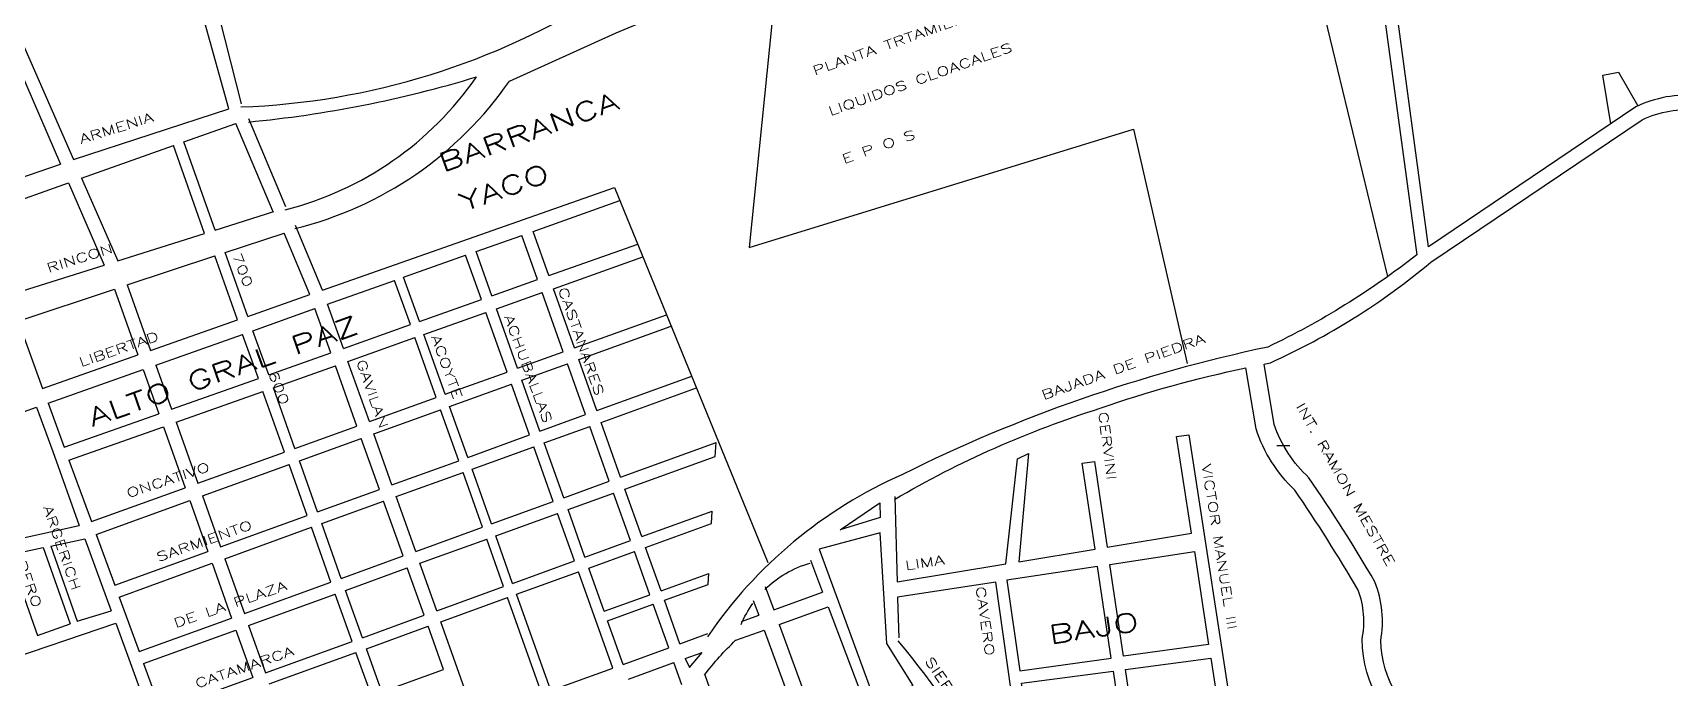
# Model space of a CAD drawing. Header units: millimetres. Extents: x 4375152 to 4409667, y 6523746 to 6549185.
# Drawn here: x 4389968 to 4391750, y 6525402 to 6526105 of the extents above; entities that cross this region are included whole.
import ezdxf

# ---------------------------------------------------------------- set-up
doc = ezdxf.new("R2010")
doc.units = ezdxf.units.MM
for name, color, linetype in [('LINEA CALLE', 252, 'Continuous'), ('NOMBRE BARRIO', 8, 'Continuous'), ('NOMBRE CALLE', 252, 'Continuous')]:
    doc.layers.add(name, color=color, linetype=linetype)
doc.styles.add('ROMANS', font='romans')

msp = doc.modelspace()

# ---------------------------------------------------------------- linework, layer by layer
at = {"layer": 'LINEA CALLE', "transparency": 33554687}
for p, q in [((4390154.6, 6526187), (4390194.9, 6526027.3)), ((4390778.3, 6526174.3), (4390747.6, 6525871.2)), ((4389951.7, 6526105), (4390012.3, 6525966.7)), ((4390181.4, 6526021.9), (4390155, 6526116.8)), ((4389938.6, 6526099.7), (4389998.1, 6525961.8)), ((4390012.3, 6525966.7), (4390181.4, 6526021.9)), ((4390132.4, 6525985.9), (4390189.2, 6526006)), ((4390229.7, 6525909.9), (4390189.2, 6526006)), ((4390243.4, 6525915.3), (4390203.2, 6526011)), ((4390021.2, 6525946.5), (4390121.1, 6525981.9)), ((4390155.1, 6525886.4), (4390121.1, 6525981.9)), ((4390166.5, 6525890), (4390132.4, 6525985.9)), ((4389901.5, 6525928.3), (4389998.1, 6525961.8)), ((4390021.2, 6525946.5), (4390060.6, 6525856.5)), ((4389909.9, 6525907), (4390006.9, 6525941.4)), ((4390006.9, 6525941.4), (4390045.6, 6525851.8)), ((4390283.4, 6525824.7), (4390601.3, 6525936.3)), ((4390601.3, 6525936.3), (4390767.9, 6525528.1)), ((4390166.5, 6525890), (4390230.5, 6525910.2)), ((4390512.5, 6525888.5), (4390607.1, 6525922.1)), ((4390283.4, 6525824.7), (4390253.9, 6525895)), ((4390060.6, 6525856.5), (4390155.1, 6525886.4)), ((4390177.4, 6525865.6), (4390241.5, 6525886.7)), ((4390269.7, 6525819.8), (4390241.5, 6525886.7)), ((4390450.5, 6525866.6), (4390500.2, 6525884.2)), ((4390517.3, 6525836.1), (4390500.2, 6525884.2)), ((4390529.6, 6525840.5), (4390512.5, 6525888.5)), ((4390529.6, 6525840.5), (4390626.4, 6525874.8)), ((4390070.7, 6525830.3), (4390166.1, 6525861.8)), ((4390190.9, 6525792.2), (4390166.1, 6525861.8)), ((4390202.2, 6525796.1), (4390177.4, 6525865.6)), ((4390371.6, 6525838.6), (4390439.1, 6525862.5)), ((4390456.3, 6525814.5), (4390439.1, 6525862.5)), ((4390467.6, 6525818.5), (4390450.5, 6525866.6)), ((4390534.7, 6525826.2), (4390632.2, 6525860.7)), ((4389944.3, 6525819.8), (4390045.6, 6525851.8)), ((4390388.8, 6525790.5), (4390371.6, 6525838.6)), ((4389952, 6525791), (4390057, 6525825.7)), ((4390057, 6525825.7), (4390082.5, 6525754.1)), ((4390070.7, 6525830.3), (4390096.2, 6525758.9)), ((4390202.2, 6525796.1), (4390269.7, 6525819.8)), ((4390288.9, 6525809.3), (4390361.8, 6525835.1)), ((4390379, 6525787.1), (4390361.8, 6525835.1)), ((4390467.6, 6525818.5), (4390517.3, 6525836.1)), ((4390472.7, 6525804.3), (4390522.4, 6525821.9)), ((4390545.4, 6525757.5), (4390522.4, 6525821.9)), ((4390557.6, 6525761.9), (4390534.7, 6525826.2)), ((4390207.7, 6525780.5), (4390275.2, 6525804.5)), ((4390292.3, 6525756.4), (4390275.2, 6525804.5)), ((4390306.1, 6525761.2), (4390288.9, 6525809.3)), ((4390388.8, 6525790.5), (4390456.3, 6525814.5)), ((4390495.7, 6525739.6), (4390472.7, 6525804.3)), ((4389952, 6525791), (4389978.8, 6525717.7)), ((4390096.2, 6525758.9), (4390190.9, 6525792.2)), ((4390306.1, 6525761.2), (4390379, 6525787.1)), ((4390393.8, 6525776.4), (4390461.3, 6525800.3)), ((4390484.4, 6525735.5), (4390461.3, 6525800.3)), ((4390557.6, 6525761.9), (4390657.8, 6525797.9)), ((4390562.3, 6525749), (4390662.9, 6525785.4)), ((4390101.8, 6525743), (4390196.4, 6525776.5)), ((4390213.6, 6525728.5), (4390196.4, 6525776.5)), ((4390224.8, 6525732.4), (4390207.7, 6525780.5)), ((4390311.1, 6525747.1), (4390384, 6525772.9)), ((4390407.2, 6525707.8), (4390384, 6525772.9)), ((4390417, 6525711.3), (4390393.8, 6525776.4)), ((4389978.8, 6525717.7), (4390082.5, 6525754.1)), ((4390224.8, 6525732.4), (4390292.3, 6525756.4)), ((4390334.4, 6525681.6), (4390311.1, 6525747.1)), ((4390495.7, 6525739.6), (4390545.4, 6525757.5)), ((4390582, 6525693.5), (4390562.3, 6525749)), ((4389984.7, 6525701.5), (4390088.1, 6525738.2)), ((4390088.1, 6525738.2), (4390105.3, 6525690.1)), ((4390101.8, 6525743), (4390119, 6525694.9)), ((4390229.9, 6525718.4), (4390297.4, 6525742.2)), ((4390320.7, 6525676.7), (4390297.4, 6525742.2)), ((4390417, 6525711.3), (4390484.4, 6525735.5)), ((4390500.4, 6525726.5), (4390550, 6525744.5)), ((4390569.7, 6525689.1), (4390550, 6525744.5)), ((4390582, 6525693.5), (4390685.2, 6525730.9)), ((4390119, 6525694.9), (4390213.6, 6525728.5)), ((4390124, 6525680.9), (4390218.6, 6525714.4)), ((4390242.1, 6525648.4), (4390218.6, 6525714.4)), ((4390253.4, 6525652.4), (4390229.9, 6525718.4)), ((4390421.7, 6525698.1), (4390489.1, 6525722.4)), ((4390508.8, 6525667), (4390489.1, 6525722.4)), ((4390520.1, 6525671.1), (4390500.4, 6525726.5)), ((4390586.6, 6525680.7), (4390690.3, 6525718.3)), ((4389847.2, 6525652.8), (4389972.1, 6525697.1)), ((4389972.1, 6525697.1), (4389989.7, 6525649.1)), ((4389984.7, 6525701.5), (4390002.3, 6525653.6)), ((4390334.4, 6525681.6), (4390407.2, 6525707.8)), ((4390339.2, 6525668.2), (4390411.9, 6525694.5)), ((4390431.7, 6525639), (4390411.9, 6525694.5)), ((4390441.5, 6525642.6), (4390421.7, 6525698.1)), ((4390002.3, 6525653.6), (4390105.3, 6525690.1)), ((4390007.4, 6525639.6), (4390110.3, 6525676)), ((4390110.3, 6525676), (4390134, 6525609.5)), ((4390124, 6525680.9), (4390147.7, 6525614.4)), ((4390253.4, 6525652.4), (4390320.7, 6525676.7)), ((4390520.1, 6525671.1), (4390569.7, 6525689.1)), ((4390524.7, 6525658.3), (4390574.3, 6525676.3)), ((4390595.5, 6525616.6), (4390574.3, 6525676.3)), ((4390607.8, 6525621.1), (4390586.6, 6525680.7)), ((4390258.2, 6525638.8), (4390325.5, 6525663.2)), ((4390345.3, 6525607.8), (4390325.5, 6525663.2)), ((4390359, 6525612.7), (4390339.2, 6525668.2)), ((4390441.5, 6525642.6), (4390508.8, 6525667)), ((4390545.9, 6525598.7), (4390524.7, 6525658.3)), ((4390607.8, 6525621.1), (4390711.7, 6525658.7)), ((4390710.9, 6525643.7), (4390711.7, 6525658.7)), ((4389989.7, 6525649.1), (4390018.5, 6525568.4)), ((4390147.7, 6525614.4), (4390242.1, 6525648.4)), ((4390446.1, 6525629.8), (4390513.4, 6525654.2)), ((4390534.6, 6525594.6), (4390513.4, 6525654.2)), ((4390612.5, 6525608.1), (4390710.9, 6525643.7)), ((4391322, 6525655.6), (4391336.1, 6525655.6)), ((4390007.4, 6525639.6), (4390031.9, 6525572.7)), ((4390152.7, 6525600.6), (4390247, 6525634.7)), ((4390266.7, 6525579.3), (4390247, 6525634.7)), ((4390278, 6525583.4), (4390258.2, 6525638.8)), ((4390359, 6525612.7), (4390431.7, 6525639)), ((4390363.5, 6525599.9), (4390436.3, 6525626.2)), ((4390457.5, 6525566.6), (4390436.3, 6525626.2)), ((4390467.3, 6525570.2), (4390446.1, 6525629.8)), ((4390031.9, 6525572.7), (4390134, 6525609.5)), ((4390278, 6525583.4), (4390345.3, 6525607.8)), ((4390545.9, 6525598.7), (4390595.5, 6525616.6)), ((4390630.9, 6525556.4), (4390612.5, 6525608.1)), ((4390037, 6525558.7), (4390138.9, 6525595.6)), ((4390138.9, 6525595.6), (4390158.6, 6525540.1)), ((4390152.7, 6525600.6), (4390172.4, 6525545.1)), ((4390282.5, 6525570.6), (4390349.9, 6525594.9)), ((4390371.1, 6525535.3), (4390349.9, 6525594.9)), ((4390384.8, 6525540.3), (4390363.5, 6525599.9)), ((4390467.3, 6525570.2), (4390534.6, 6525594.6)), ((4390550.6, 6525585.7), (4390600.2, 6525603.6)), ((4390618.6, 6525552), (4390600.2, 6525603.6)), ((4390172.4, 6525545.1), (4390266.7, 6525579.3)), ((4390303.8, 6525510.9), (4390282.5, 6525570.6)), ((4390471.9, 6525557.2), (4390539.3, 6525581.6)), ((4390557.7, 6525529.9), (4390539.3, 6525581.6)), ((4390569, 6525534), (4390550.6, 6525585.7)), ((4390630.9, 6525556.4), (4390707.6, 6525584.2)), ((4390635.1, 6525544.6), (4390706.9, 6525570.6)), ((4390706.9, 6525570.6), (4390707.6, 6525584.2)), ((4389887.2, 6525539.8), (4390018.5, 6525568.4)), ((4389987.6, 6525546.1), (4390024.6, 6525553.8)), ((4390024.6, 6525553.8), (4390053.3, 6525475.6)), ((4390037, 6525558.7), (4390057.3, 6525503.4)), ((4390177, 6525532.3), (4390271.3, 6525566.5)), ((4390292.6, 6525506.9), (4390271.3, 6525566.5)), ((4390384.8, 6525540.3), (4390457.5, 6525566.6)), ((4390389.4, 6525527.3), (4390462.1, 6525553.6)), ((4390480.5, 6525502), (4390462.1, 6525553.6)), ((4390490.3, 6525505.5), (4390471.9, 6525557.2)), ((4390569, 6525534), (4390618.6, 6525552)), ((4389942.3, 6525536.7), (4389979.5, 6525544.4)), ((4389942.3, 6525536.7), (4389973.2, 6525448.9)), ((4389979.5, 6525544.4), (4390008.8, 6525461.5)), ((4389987.6, 6525546.1), (4390016.5, 6525464.2)), ((4390057.3, 6525503.4), (4390158.6, 6525540.1)), ((4390303.8, 6525510.9), (4390371.1, 6525535.3)), ((4390573.2, 6525522.1), (4390622.8, 6525540.1)), ((4390639.6, 6525493.1), (4390622.8, 6525540.1)), ((4390651.9, 6525497.5), (4390635.1, 6525544.6)), ((4390062, 6525490.6), (4390163.2, 6525527.3)), ((4390163.2, 6525527.3), (4390184.4, 6525467.7)), ((4390177, 6525532.3), (4390198.3, 6525472.7)), ((4390308.4, 6525497.9), (4390375.7, 6525522.3)), ((4390394.2, 6525470.7), (4390375.7, 6525522.3)), ((4390407.8, 6525475.6), (4390389.4, 6525527.3)), ((4390490.3, 6525505.5), (4390557.7, 6525529.9)), ((4390494.6, 6525493.7), (4390561.9, 6525518.1)), ((4390599.3, 6525413.3), (4390561.9, 6525518.1)), ((4390590, 6525475.1), (4390573.2, 6525522.1)), ((4390651.9, 6525497.5), (4390703.9, 6525516.4)), ((4390703.2, 6525504.4), (4390703.9, 6525516.4)), ((4390814.5, 6525530.9), (4390827.7, 6525496)), ((4390198.3, 6525472.7), (4390292.6, 6525506.9)), ((4390326.8, 6525446.3), (4390308.4, 6525497.9)), ((4390407.8, 6525475.6), (4390480.5, 6525502)), ((4390655.6, 6525487.2), (4390703.2, 6525504.4)), ((4390765.2, 6525502.1), (4390774.5, 6525476.7)), ((4390062, 6525490.6), (4390083.7, 6525431.2)), ((4390202.9, 6525459.7), (4390297.2, 6525493.9)), ((4390315.6, 6525442.2), (4390297.2, 6525493.9)), ((4390412.1, 6525463.8), (4390484.8, 6525490.1)), ((4390522.1, 6525385.3), (4390484.8, 6525490.1)), ((4390531.9, 6525388.9), (4390494.6, 6525493.7)), ((4390590, 6525475.1), (4390639.6, 6525493.1)), ((4390593.7, 6525464.7), (4390643.3, 6525482.7)), ((4390660.2, 6525435.3), (4390643.3, 6525482.7)), ((4390672.4, 6525439.8), (4390655.6, 6525487.2)), ((4390752.2, 6525487), (4390758.1, 6525470.8)), ((4390774.5, 6525476.7), (4390827.7, 6525496)), ((4390780.4, 6525460.7), (4390833.8, 6525480)), ((4389930.1, 6525418.7), (4390058.3, 6525462)), ((4390016.5, 6525464.2), (4390053.3, 6525475.6)), ((4390058.3, 6525462), (4390093.9, 6525364.7)), ((4390083.7, 6525431.2), (4390184.4, 6525467.7)), ((4390326.8, 6525446.3), (4390394.2, 6525470.7)), ((4390449.4, 6525359), (4390412.1, 6525463.8)), ((4390610.5, 6525417.3), (4390593.7, 6525464.7)), ((4390739.5, 6525464), (4390758.1, 6525470.8)), ((4389973.2, 6525448.9), (4390008.8, 6525461.5)), ((4390088.5, 6525418.3), (4390189.1, 6525454.7)), ((4390189.1, 6525454.7), (4390207.4, 6525403.1)), ((4390202.9, 6525459.7), (4390221.3, 6525408.1)), ((4390331.1, 6525434.4), (4390398.4, 6525458.8)), ((4390415.1, 6525411.8), (4390398.4, 6525458.8)), ((4390672.4, 6525439.8), (4390702.8, 6525450.8)), ((4390733.1, 6525443.5), (4390764, 6525454.7)), ((4390764, 6525454.7), (4390801.1, 6525353.5)), ((4390780.4, 6525460.7), (4390817.6, 6525359.2)), ((4390221.3, 6525408.1), (4390315.6, 6525442.2)), ((4390225.5, 6525396.2), (4390319.8, 6525430.4)), ((4390336.6, 6525383.3), (4390319.8, 6525430.4)), ((4390347.8, 6525387.4), (4390331.1, 6525434.4)), ((4390610.5, 6525417.3), (4390660.2, 6525435.3)), ((4390678.2, 6525423.6), (4390696.5, 6525430.3)), ((4390682.8, 6525413.9), (4390696.5, 6525430.3)), ((4390088.5, 6525418.3), (4390107.3, 6525366.8)), ((4390347.8, 6525387.4), (4390415.1, 6525411.8)), ((4390531.9, 6525388.9), (4390599.3, 6525413.3)), ((4390616.3, 6525401.2), (4390665.9, 6525419.2)), ((4390674.5, 6525395.2), (4390665.9, 6525419.2)), ((4390678.2, 6525423.6), (4390682.8, 6525413.9)), ((4390107.3, 6525366.8), (4390207.4, 6525403.1)), ((4390699.4, 6525406), (4390727, 6525327.9))]:
    msp.add_line(p, q, dxfattribs=at)
for points in [[(4391872.4, 6526158.5), (4391887.9, 6526106.9), (4391889.2, 6526098.3), (4391852.8, 6526085.8, 0.413753), (4391852.6, 6526047.8), (4391864.4, 6526030.4), (4391780.5, 6526036.5, 0.13213), (4391712.8, 6526024.2), (4391487.3, 6525871.9), (4391412.3, 6526426.3, -0.287506), (4391420.2, 6526442.2, -0.023316), (4391454.4, 6526457, -0.036615), (4391513, 6526469.1), (4391722.6, 6526501.8), (4392160.9, 6526583.1), (4392334.1, 6526611.3, -0.015639), (4392540.2, 6526632.8, -0.001003), (4392559.7, 6526634.5, 0.074484), (4392585.3, 6526525.7, 0.066775), (4392377, 6526579.8, 0.02679), (4392074.1, 6526540.9)], [(4390602.9, 6526104.5, 0.04709), (4390873.5, 6526245.5, -0.044985), (4391336.3, 6526431.7, -0.081397), (4391383.2, 6526436.2, -0.241697), (4391397.4, 6526428.1), (4391474.5, 6525863.2, -0.055248), (4391312.3, 6525762.7, 0.063299), (4390914.6, 6525624.1, 0.139594), (4390702.3, 6525447.4)], [(4391615.6, 6525167.9, 0.096195), (4391588.8, 6525245.7, 0.064244), (4391495.1, 6525340.9, -0.250729), (4391435.1, 6525443, 0.138918), (4391428.9, 6525507, 0.018671), (4391357, 6525620.4, -0.123045), (4391319.1, 6525678.5), (4391308.1, 6525744.2, -0.00137), (4391315.1, 6525745.6, 0.067883), (4391489.6, 6525854.9), (4391719.7, 6526010.1, -0.128695), (4391780.6, 6526020.9), (4392377.7, 6525976.7), (4392892.8, 6526073.9), (4392932.1, 6526085.1)], [(4391595.3, 6525166.5, 0.092721), (4391571.9, 6525234.5, 0.063031), (4391483.5, 6525324.3, -0.25287), (4391414.8, 6525444.6, 0.140316), (4391410.6, 6525498.2, 0.018137), (4391341.5, 6525607.1, -0.122156), (4391299.4, 6525673.5), (4391288.2, 6525740.1)]]:
    msp.add_lwpolyline(points, format="xyb", dxfattribs=at)
for points in [[(4390778.3, 6526174.3), (4391376.3, 6526315.7), (4391371.9, 6526131.9), (4391442.5, 6525839.3)], [(4391685.5, 6526005.7), (4391676.7, 6526058.7), (4391694, 6526062), (4391714.8, 6526025.1)], [(4390747.6, 6525871.2), (4391165.9, 6525999.9), (4391224.6, 6525744.8)], [(4391123.7, 6525638.3), (4391137.5, 6525545), (4391229.2, 6525560.2), (4391213, 6525665.3), (4391226.3, 6525667.3), (4391276.8, 6525339.3), (4391292.7, 6525342.1)], [(4390906.4, 6525600.1), (4390908.7, 6525507), (4391027.2, 6525526.7), (4391039.9, 6525640.9), (4391051.7, 6525646.8), (4391041.4, 6525529), (4391124.2, 6525542.8), (4391110.3, 6525636.3), (4391123.7, 6525638.3)], [(4391015.4, 6525293.5), (4391045.5, 6525298.7), (4391016.1, 6525506.9), (4390909.1, 6525490.6), (4390909.1, 6525489.2), (4390910.5, 6525446.2)], [(4390833.8, 6525480), (4390872.3, 6525378.2), (4390817.6, 6525359.2)]]:
    msp.add_lwpolyline(points, dxfattribs=at)
at = {"layer": 'LINEA CALLE', "transparency": 33554687, "flags": 128}
for points in [[(4390194.4, 6526024, 0.133391), (4390590.1, 6526146.8, -11.715797)], [(4390253.4, 6525891.7, 0.183181), (4390486.8, 6526052.1), (4390602.9, 6526104.5)], [(4390202.7, 6526007.6, 0.050013), (4390450.9, 6526056.7, 9.855051)], [(4390242.9, 6525912, 0.180894), (4390450.9, 6526056.7, -3.854709)], [(4390906, 6525596.8, -0.056861), (4391129.7, 6525696, -0.03312), (4391288.2, 6525739.9)], [(4390764.7, 6525498.8, -0.125066), (4390814, 6525527.5, -2.082096)], [(4390739, 6525460.7, -0.056769), (4390751.7, 6525483.6, -2.082096)], [(4390699.3, 6525406, -0.041988), (4390733, 6525443.5), (4390733, 6525443.5, -2.082096)], [(4391015, 6525290.1, 0.046961), (4390910, 6525442.9)]]:
    msp.add_lwpolyline(points, format="xyb", dxfattribs=at)
at = {"layer": 'LINEA CALLE', "transparency": 33554687}
for points in [[(4390890.2, 6525577), (4390846.7, 6525563.6), (4390890, 6525593.3)], [(4390890.4, 6525560.6), (4390824, 6525542.8), (4390883.6, 6525380.4), (4390926.1, 6525394.3), (4390897.6, 6525440.1)], [(4391247.8, 6525439), (4391155.1, 6525426.1), (4391140.3, 6525525.9), (4391232.3, 6525540)], [(4391127, 6525523.9), (4391028.3, 6525508.8), (4391042.3, 6525410.3), (4391141.8, 6525424.2)], [(4391157.5, 6525318.4), (4391057.9, 6525300.9), (4391044.2, 6525396.9), (4391143.9, 6525410.1)], [(4391157.2, 6525411.9), (4391250.1, 6525424.2), (4391263.5, 6525336.9), (4391170.8, 6525320.7)]]:
    msp.add_lwpolyline(points, close=True, dxfattribs=at)

# ---------------------------------------------------------------- texts
at = {"layer": 'NOMBRE BARRIO', "transparency": 33554687, "style": 'ROMANS', "width": 1.5}
for s, rotation, p in [('BARRANCA', 19.7287, (4390414.1, 6525952.9)), ('YACO', 19.7287, (4390436.6, 6525909.7)), ('ALTO GRAL PAZ', 19.3697, (4390032.4, 6525675.8)), ('BAJO', 8.8189, (4391075.5, 6525439.3))]:
    msp.add_text(s, height=20, rotation=rotation, dxfattribs=at).set_placement(p)
at = {"layer": 'NOMBRE CALLE', "transparency": 33554687, "style": 'ROMANS', "width": 1.5}
for s, rotation, p in [('PLANTA TRTAMIENTO DE', 19.5372, (4390819, 6526058.1)), ('LIQUIDOS CLOACALES', 19.5372, (4390836, 6526014.1)), ('ARMENIA', 17.4991, (4390020.6, 6525983.7)), ('E P O S', 19.5372, (4390851, 6525962.1)), ('RINCON', 17.4991, (4389985.1, 6525843.4)), ('700', 291.2532, (4390184.7, 6525862.7)), ('CASTANARES', 289.2479, (4390539.8, 6525825.7)), ('ACHUBALLAS', 290.4522, (4390480.8, 6525795.8)), ('LIBERTAD', 18.9306, (4390020.5, 6525741)), ('ACOYTE', 289.8826, (4390401.4, 6525773.9)), ('BAJADA DE PIEDRA', 19.5372, (4391068.1, 6525705.1)), ('GAVILAN', 289.0614, (4390320.1, 6525747.2)), ('600', 291.2532, (4390224.1, 6525734.5)), ('INT. RAMON MESTRE', 299.7225, (4391342.4, 6525698.4)), ('CERVINI', 277.2962, (4391127.9, 6525691.9)), ('ONCATIVO', 18.4227, (4390071.9, 6525598.3)), ('VICTOR MANUEL III', 278.9815, (4391240.3, 6525634.7)), ('ARGERICH', 289.1573, (4389979.2, 6525588.3)), ('SARMIENTO', 19.3459, (4390104.7, 6525528.8)), ('MADERO', 289.7012, (4389941.5, 6525553.7)), ('LIMA', 8.7529, (4390918.4, 6525519.8)), ('DE LA PLAZA', 18.9798, (4390123.5, 6525457)), ('CAVERO', 278.0686, (4390994.4, 6525501.6)), ('CATAMARCA', 19.0361, (4390146.8, 6525391.1)), ('SIERRA GRANDE', 303.8996, (4390938.4, 6525421.3))]:
    msp.add_text(s, height=10, rotation=rotation, dxfattribs=at).set_placement(p)

doc.saveas('drawing.dxf')
